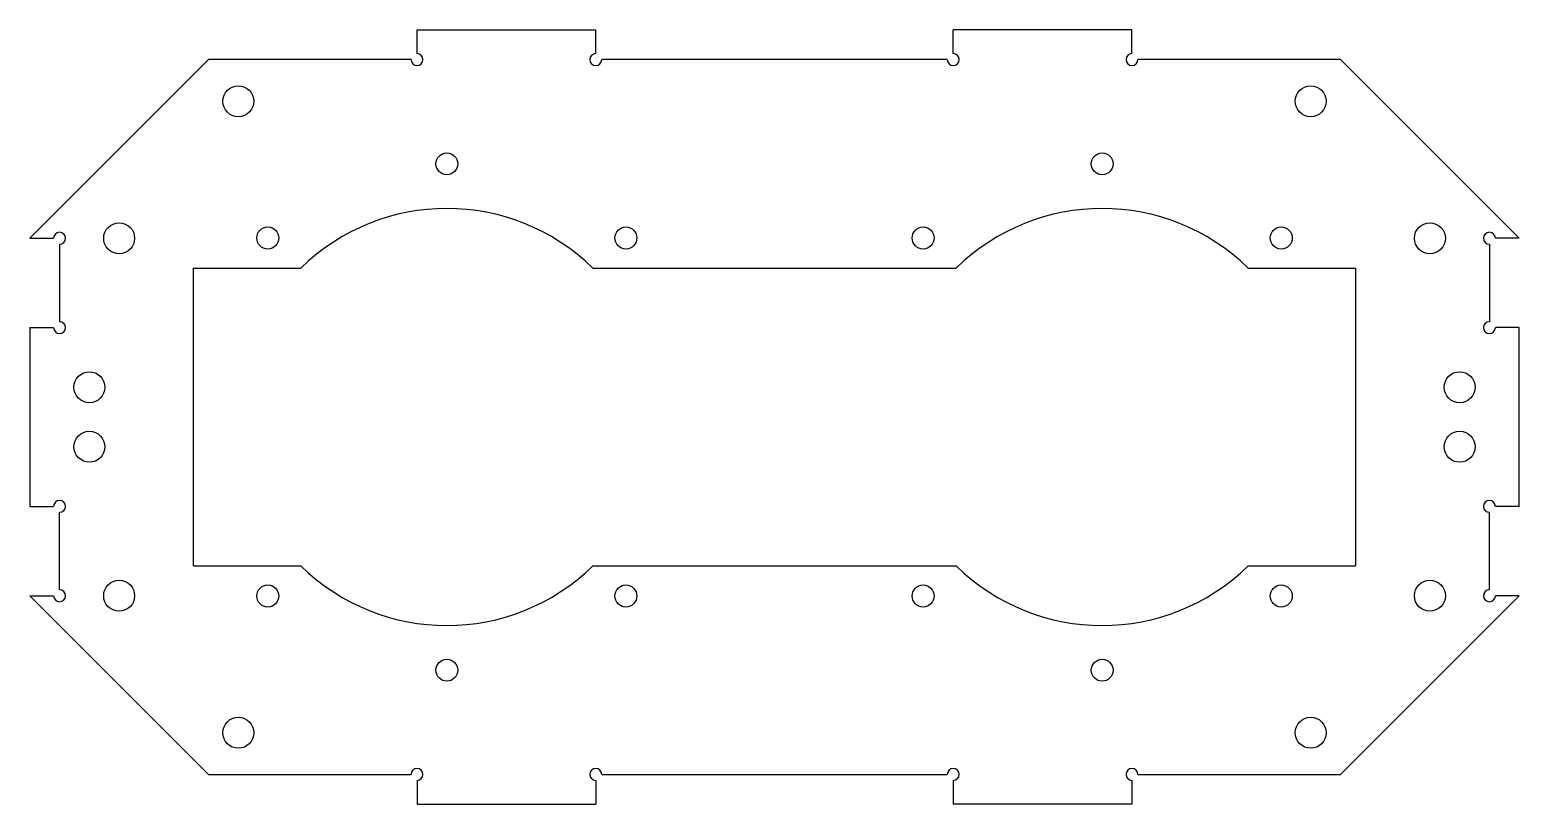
# Model space of a CAD drawing. Header units: millimetres. Extents: x -125 to 125, y -65 to 65.
import ezdxf

# ---------------------------------------------------------------- set-up
doc = ezdxf.new("R2010")
doc.units = ezdxf.units.MM

msp = doc.modelspace()

# ---------------------------------------------------------------- linework, layer by layer
at = {"color": 7, "linetype": 'Continuous', "lineweight": 25}
for p, q in [((-59.6, 60.7), (-59.6, 64.7)), ((-59.6, 64.7), (-29.6, 64.7)), ((-29.6, 60.7), (-29.6, 64.7)), ((30.4, 60.7), (30.4, 64.7)), ((60.4, 64.7), (30.4, 64.7)), ((60.4, 60.7), (60.4, 64.7)), ((-94.6, 59.7), (-124.6, 29.7)), ((-60.6, 59.7), (-94.6, 59.7)), ((29.4, 59.7), (-28.6, 59.7)), ((95.4, 59.7), (61.4, 59.7)), ((125.4, 29.7), (95.4, 59.7)), ((-124.6, 29.7), (-120.6, 29.7)), ((-119.6, 28.7), (-119.6, 15.7)), ((120.4, 28.7), (120.4, 15.7)), ((125.4, 29.7), (121.4, 29.7)), ((-97.1, 24.7), (-79.1, 24.7)), ((-97.1, -25.3), (-97.1, 24.7)), ((-30.11, 24.7), (30.9, 24.7)), ((79.89, 24.7), (97.9, 24.7)), ((97.9, 24.7), (97.9, -25.3)), ((-124.6, 14.7), (-124.6, -15.3)), ((-124.6, 14.7), (-120.6, 14.7)), ((125.4, 14.7), (121.4, 14.7)), ((125.4, -15.3), (125.4, 14.7)), ((-124.6, -15.3), (-120.6, -15.3)), ((-119.6, -29.3), (-119.6, -16.3)), ((120.4, -29.3), (120.4, -16.3)), ((125.4, -15.3), (121.4, -15.3)), ((-97.1, -25.3), (-79.1, -25.3)), ((-30.11, -25.3), (30.9, -25.3)), ((79.89, -25.3), (97.9, -25.3)), ((-124.6, -30.3), (-94.6, -60.3)), ((-124.6, -30.3), (-120.6, -30.3)), ((95.4, -60.3), (125.4, -30.3)), ((125.4, -30.3), (121.4, -30.3)), ((-94.6, -60.3), (-60.6, -60.3)), ((-59.6, -61.3), (-59.6, -65.3)), ((-29.6, -61.3), (-29.6, -65.3)), ((-28.6, -60.3), (29.4, -60.3)), ((30.4, -61.3), (30.4, -65.3)), ((60.4, -61.3), (60.4, -65.3)), ((61.4, -60.3), (95.4, -60.3)), ((-59.6, -65.3), (-29.6, -65.3)), ((60.4, -65.3), (30.4, -65.3))]:
    msp.add_line(p, q, dxfattribs=at)
for centre, radius in [((-89.6, 52.7), 2.6), ((90.4, 52.7), 2.6), ((-54.6, 42.2), 1.85), ((55.4, 42.2), 1.85), ((-109.6, 29.7), 2.6), ((-84.65, 29.75), 1.85), ((-24.55, 29.75), 1.85), ((25.35, 29.75), 1.85), ((85.45, 29.75), 1.85), ((110.4, 29.7), 2.6), ((-114.6, 4.7), 2.6), ((115.4, 4.7), 2.6), ((-114.6, -5.3), 2.6), ((115.4, -5.3), 2.6), ((-109.6, -30.3), 2.6), ((-84.65, -30.35), 1.85), ((-24.55, -30.35), 1.85), ((25.35, -30.35), 1.85), ((85.45, -30.35), 1.85), ((110.4, -30.3), 2.6), ((-54.6, -42.8), 1.85), ((55.4, -42.8), 1.85), ((-89.6, -53.3), 2.6), ((90.4, -53.3), 2.6)]:
    msp.add_circle(centre, radius, dxfattribs=at)
for centre, radius, start, end in [((-59.6, 59.7), 1, 180, 90), ((-29.6, 59.7), 1, 90, 0), ((30.4, 59.7), 1, 180, 90), ((60.4, 59.7), 1, 90, 0), ((-54.6, -0.3), 35, 45.5847, 134.4153), ((55.4, -0.3), 35, 45.5847, 134.4153), ((-119.6, 29.7), 1, 270, 180), ((120.4, 29.7), 1, 0, 270), ((-119.6, 14.7), 1, 180, 90), ((120.4, 14.7), 1, 90, 0), ((-119.6, -15.3), 1, 270, 180), ((120.4, -15.3), 1, 0, 270), ((-54.6, -0.3), 35, 225.5847, 314.4153), ((55.4, -0.3), 35, 225.5847, 314.4153), ((-119.6, -30.3), 1, 180, 90), ((120.4, -30.3), 1, 90, 0), ((-59.6, -60.3), 1, 270, 180), ((-29.6, -60.3), 1, 0, 270), ((30.4, -60.3), 1, 270, 180), ((60.4, -60.3), 1, 0, 270)]:
    msp.add_arc(centre, radius, start, end, dxfattribs=at)

doc.saveas('drawing.dxf')
